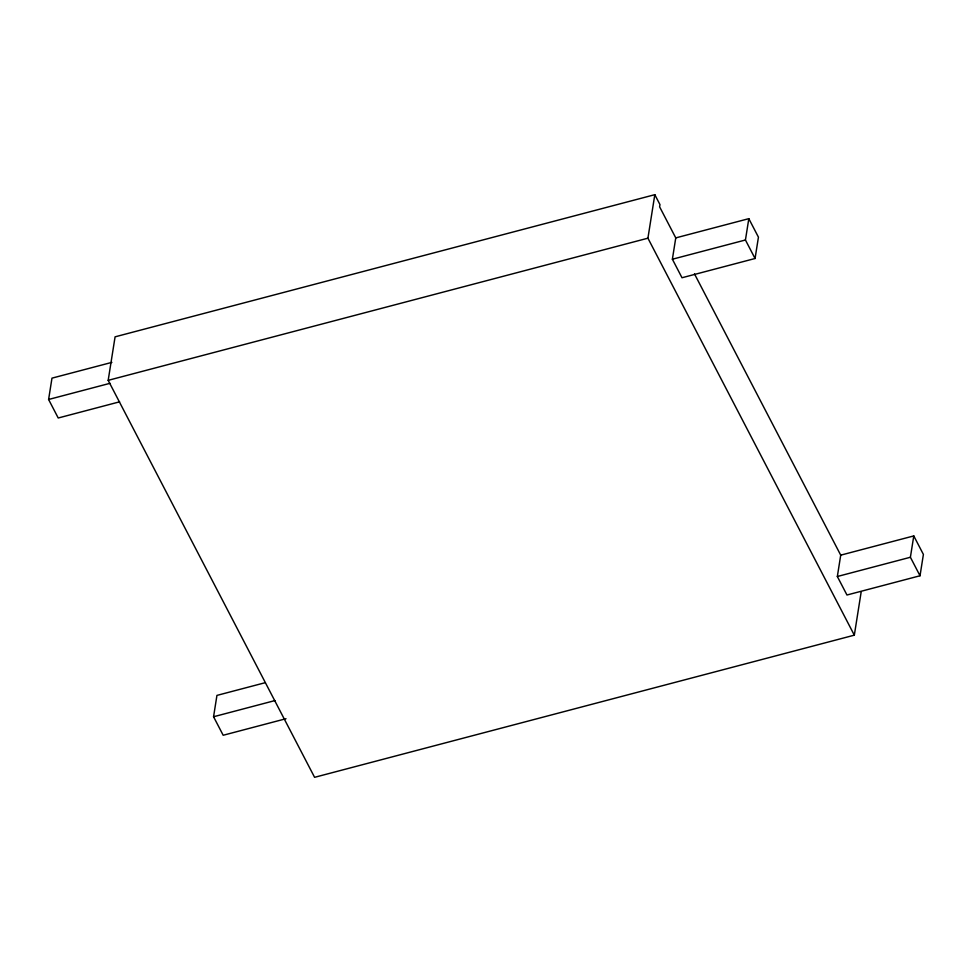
<?xml version="1.0" encoding="UTF-8"?>
<svg xmlns="http://www.w3.org/2000/svg" width="972" height="972" viewBox="0 0 972 972"><rect width="100%" height="100%" fill="white"/><g stroke="black" fill="none" stroke-linecap="round" stroke-linejoin="round"><path stroke-width="1.46" d="M119.592 401.825L58.223 417.996L48.6 399.48L51.978 378.144L111.889 362.374M861.216 591.656L854.327 635.166L314.588 777.321L108.184 380.344L115.085 336.834L654.812 194.679L659.964 204.594L659.611 206.829L675.759 237.897L672.381 259.232L682.004 277.749L755.062 258.503L758.439 237.168L748.817 218.664L675.759 237.897M286.011 718.709L223.183 735.257L213.561 716.753L216.938 695.405L265.149 682.709M854.327 635.166L647.923 238.189L654.812 194.679M755.062 258.503L745.439 239.999L748.817 218.664M840.719 555.158L913.777 535.924L923.4 554.429L920.022 575.764L846.964 595.01L837.342 576.505L840.719 555.158L694.482 273.897M920.022 575.764L910.399 557.26L913.777 535.924M108.184 380.344L647.923 238.189M48.6 399.48L109.97 383.32M672.381 259.232L745.439 239.999M213.561 716.753L274.93 700.581M837.342 576.505L910.399 557.26"/></g></svg>
